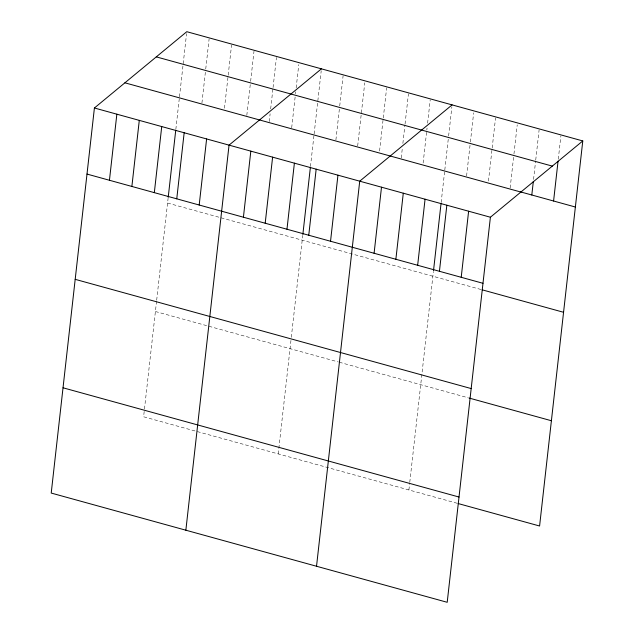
<?xml version="1.0" encoding="UTF-8"?>
<svg xmlns="http://www.w3.org/2000/svg" width="634" height="634" viewBox="0 0 634 634"><rect width="100%" height="100%" fill="white"/><g stroke="black" fill="none" stroke-linecap="round" stroke-linejoin="round"><path stroke-width="0.48" stroke-dasharray="3.17 2.38" d="M156.566 301.134L143.601 416.776L457.201 503.285M156.677 300.191L168.105 198.26M175.84 129.36L179.271 98.738M179.485 96.804L186.57 33.642M201.929 102.993L205.63 69.954M205.741 68.987L209.125 38.864M224.476 108.216L228.074 76.151M228.185 75.177L231.561 45.054M246.808 115.38L250.509 82.341M250.62 81.366L253.996 51.243M269.244 121.57L270.116 113.795M270.663 108.937L272.953 88.53M273.064 87.555L276.44 57.432M291.688 127.759L295.389 94.72M295.499 93.745L295.721 91.803M296.157 87.912L298.772 64.597M278.231 453.912L291.204 338.271M291.307 337.328L302.743 235.404M310.47 166.496L313.909 135.874M314.123 133.948L321.208 70.786M335.901 139.956L339.61 106.916M339.721 105.941L343.097 75.818M357.679 145.963L364.764 82.8M379.568 151.003L383.166 118.93M383.277 117.956L386.653 87.833M401.243 157.977L402.328 148.261M402.875 143.403L404.944 124.938M405.055 123.971L408.439 93.84M423.132 163.017L426.73 130.945M426.833 129.978L427.054 128.028M427.601 123.17L430.217 99.855M408.906 489.963L409.659 483.266M409.77 482.308L433.418 271.447M441.145 202.547L444.585 171.925M444.799 169.991L448.507 136.952M448.618 135.985L451.884 106.829M466.576 176.006L470.285 142.959M470.396 141.992L473.661 112.836M488.465 181.039L492.063 148.974M492.174 147.999L495.55 117.876M510.14 188.021L513.841 154.981M513.952 154.007L517.225 124.858M533.551 179.454L535.627 160.988M535.73 160.014L539.114 129.891M558.277 159.221L560.892 135.898M167.574 203.046L481.174 289.556M155.409 311.508L338.334 361.966M339.285 362.228L468.066 397.756"/><path stroke-width="0.95" d="M94.411 107.994L51.219 493.062L447.208 602.3L490.399 217.224L582.781 140.938L186.792 31.7L94.411 107.994L490.399 217.224M109.444 180.262L116.854 114.183M131.88 186.451L139.29 120.373M154.324 192.641L161.733 126.562M168.216 197.309L175.729 130.319M176.759 198.83L184.169 132.752M199.195 205.02L206.613 138.941M185.857 530.206L229.048 145.131L321.43 68.837M243.416 217.216L250.826 151.138M265.194 223.223L272.612 157.145M286.972 229.231L294.39 163.152M302.854 234.445L310.367 167.455M308.758 235.238L316.168 169.159M330.536 241.253L337.946 175.174M316.532 566.249L359.724 181.181L452.105 104.887M374.092 253.267L381.502 187.188M395.87 259.274L403.287 193.196M417.655 265.281L425.065 199.203M433.529 270.496L441.042 203.506M439.433 271.289L446.843 205.21M461.211 277.296L468.621 211.217M531.807 194.995L533.337 181.395M553.585 201.01L558.055 161.163M582.781 140.938L539.589 526.006L458.152 503.547M156.305 56.878L552.293 166.108M520.443 191.864L575.371 207.017M124.898 82.816L520.886 192.047M87.001 174.073L482.989 283.303M482.125 289.817L563.563 312.285M75.192 279.34L471.181 388.571M469.009 398.017L551.398 420.738M63.028 387.794L459.016 497.032"/></g></svg>
